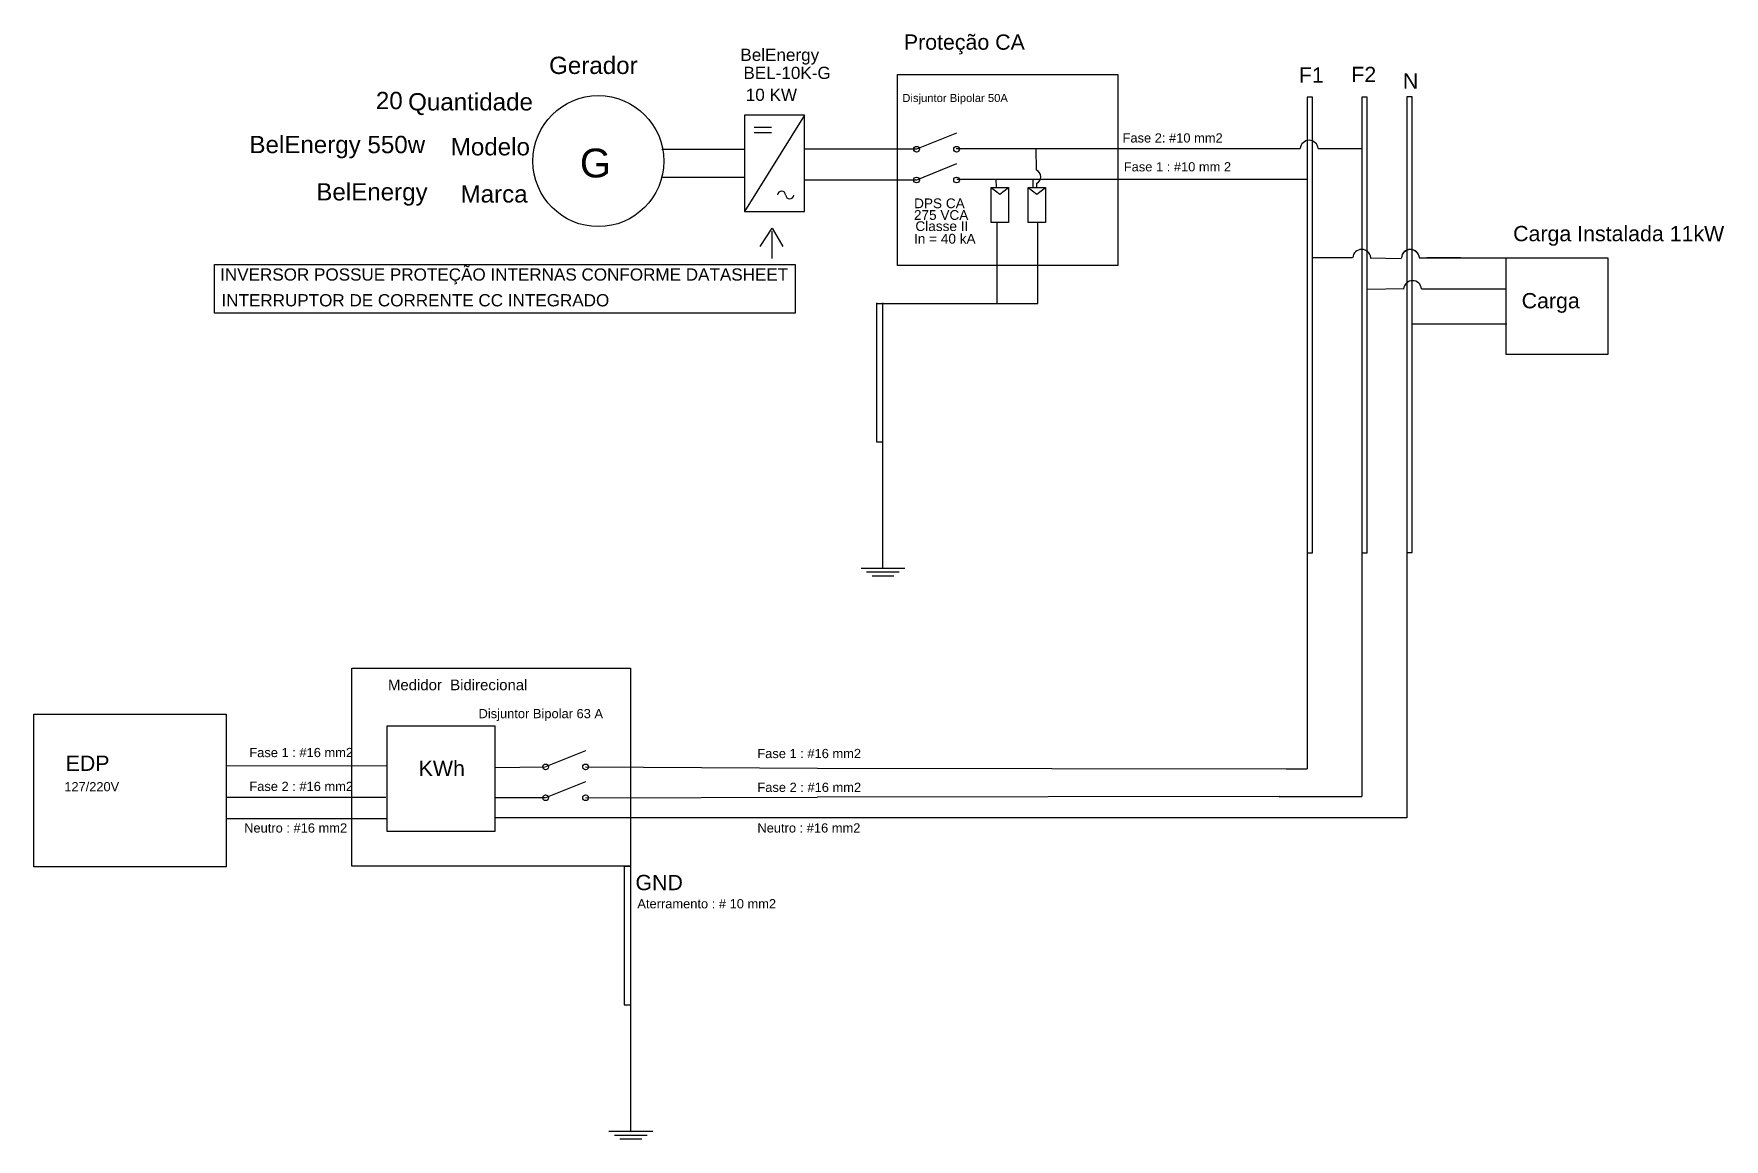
# Model space of a CAD drawing. Header units: millimetres. Extents: x 44127 to 70175, y 2336 to 19369.
import ezdxf

# ---------------------------------------------------------------- set-up
doc = ezdxf.new("R2010")
doc.units = ezdxf.units.MM
doc.layers.add('LAYER_RED', color=1, linetype='Continuous')
doc.styles.add('arial', font='arial.ttf')
doc.styles.get("Standard").update_dxf_attribs({"font": 'arial.ttf'})

# ---------------------------------------------------------------- blocks, each defined once
blk = doc.blocks.new('DISJUNTO_2_TERMOMAGNETICO')
at = {"layer": 'LAYER_RED'}
for p, q in [((-387394.2, 200882.1), (-387467.3, 200852.8)), ((-387394.2, 200825.8), (-387467.3, 200796.5))]:
    blk.add_line(p, q, dxfattribs=at)
for centre in [(-387467.3, 200852.8), (-387394.2, 200852.8), (-387467.3, 200796.5), (-387394.2, 200796.5)]:
    blk.add_circle(centre, 5.22, dxfattribs=at)
blk = doc.blocks.new('DPS')
at = {"layer": 'LAYER_RED'}
for p, q in [((-389171.7, 200843.5), (-389155.8, 200831.8)), ((-389155.8, 200831.8), (-389139.9, 200843.5))]:
    blk.add_line(p, q, dxfattribs=at)
blk.add_lwpolyline([(-389171.7, 200843.5), (-389139.9, 200843.5), (-389139.9, 200780), (-389171.7, 200780)], close=True, dxfattribs=at)

msp = doc.modelspace()

# ---------------------------------------------------------------- linework, layer by layer
for p, q in [((63748, 18392), (63748, 11372)), ((63833, 18392), (63748, 18392)), ((63833, 11372), (63833, 18392)), ((64591, 18392), (64591, 12491)), ((64676, 18392), (64591, 18392)), ((64591, 18392), (64591, 11372)), ((64676, 18392), (64591, 18392)), ((64676, 12491), (64676, 18392)), ((64676, 11372), (64676, 18392)), ((65284, 18396), (65284, 12495)), ((65368, 18396), (65284, 18396)), ((65284, 18396), (65284, 11376)), ((65368, 18396), (65284, 18396)), ((65368, 12495), (65368, 18396)), ((65368, 11376), (65368, 18396)), ((56002, 18116), (55077, 18116)), ((55077, 18116), (55077, 17885)), ((56002, 18116), (55077, 16630)), ((56002, 16630), (56002, 18116)), ((55077, 17885), (55077, 16630)), ((55226, 17929), (55495, 17929)), ((55226, 17846), (55495, 17846)), ((55078, 17587), (53806, 17587)), ((57729, 17590), (56002, 17590)), ((63641, 17597), (58341, 17597)), ((59578, 17267), (59573, 17598)), ((63918, 17600), (64591, 17600)), ((55068, 17153), (53796, 17153)), ((57729, 17115), (56003, 17115)), ((63748, 17123), (58350, 17123)), ((58959, 16999), (58958, 17122)), ((59529, 16999), (59528, 17122)), ((59584, 16999), (59581, 17068)), ((55077, 16630), (56002, 16630)), ((55320, 16093), (55507, 16373)), ((55507, 16373), (55671, 16093)), ((55507, 15906), (55507, 16326)), ((64449, 15919), (63833, 15919)), ((64721, 15919), (65201, 15909)), ((65477, 15919), (66746, 15919)), ((66112, 15919), (65594, 15919)), ((66746, 15919), (66814, 15919)), ((65244, 15437), (64673, 15429)), ((65511, 15441), (66470, 15441)), ((66470, 15441), (66814, 15441)), ((65368, 14899), (66825, 14899)), ((63748, 11372), (63833, 11372)), ((63748, 11372), (63748, 8045)), ((64591, 11372), (64676, 11372)), ((64591, 11372), (64591, 7615)), ((65284, 11376), (65368, 11376)), ((65284, 11376), (65284, 7286)), ((49574, 8084), (47092, 8088)), ((52630, 8318), (52014, 8072)), ((52006, 8068), (51227, 8058)), ((52630, 7844), (52014, 7597)), ((52630, 8072), (56205, 8051)), ((56202, 8052), (63423, 8045)), ((63423, 8045), (63748, 8045)), ((49553, 7599), (47092, 7600)), ((52008, 7597), (51233, 7598)), ((52630, 7597), (56200, 7607)), ((63316, 7615), (56202, 7606)), ((63316, 7615), (64591, 7615)), ((49578, 7272), (47093, 7272)), ((65284, 7286), (51236, 7286)), ((53226, 6537), (53226, 4405)), ((53327, 6537), (53226, 6537)), ((53327, 4405), (53327, 6537)), ((53226, 4405), (53327, 4405)), ((53327, 2463), (53327, 4405)), ((53664, 2454), (52990, 2454)), ((53580, 2395), (53074, 2395)), ((53496, 2336), (53159, 2336))]:
    msp.add_line(p, q)
at = {"color": 3}
for p, q in [((58973, 15214), (58973, 16463)), ((59599, 15214), (59599, 16463)), ((57110, 15225), (57110, 13082)), ((57110, 15214), (59599, 15214)), ((57211, 13082), (57211, 15225)), ((57110, 13082), (57211, 13082)), ((57211, 11140), (57211, 13082)), ((57549, 11131), (56874, 11131)), ((57464, 11072), (56959, 11072)), ((57380, 11013), (57043, 11013))]:
    msp.add_line(p, q, dxfattribs=at)
for points in [[(57434, 18742), (60833, 18742), (60833, 15798), (57434, 15798)], [(66814, 15919), (68380, 15919), (68380, 14427), (66814, 14427)], [(46910, 15813), (55858, 15813), (55858, 15066), (46910, 15066)], [(49025, 9595), (53323, 9595), (53323, 6541), (49025, 6541)], [(44127, 8885), (47092, 8885), (47092, 6534), (44127, 6534)], [(49573, 8707), (51233, 8707), (51233, 7078), (49573, 7078)]]:
    msp.add_lwpolyline(points, close=True)
for centre, radius in [((52826, 17407), 1009), ((52014, 8072), 44), ((52630, 8072), 44), ((52014, 7597), 44), ((52630, 7597), 44)]:
    msp.add_circle(centre, radius)
for centre, radius, start, end in [((63780, 17589), 139, 4.8424, 175.1498), ((59533, 17166), 111, 295.731, 65.8709), ((55649, 16881), 63.4, 3.9499, 176.0501), ((55776, 16889), 63.4, 183.9499, 356.0501), ((64589, 15908), 139, 4.8257, 175.1743), ((65339, 15904), 139, 4.8263, 175.1497), ((65339, 15908), 139, 4.8263, 175.1497), ((65373, 15426), 139, 4.8263, 175.1497)]:
    msp.add_arc(centre, radius, start, end)

# ---------------------------------------------------------------- block references
at = {"xscale": 8.430276973173022, "yscale": 8.430276973173022, "zscale": 8.430276973173022}
for name, p in [('DISJUNTO_2_TERMOMAGNETICO', (3324187, -1675654)), ('DPS', (3339704, -1676168)), ('DPS', (3340275, -1676168))]:
    msp.add_blockref(name, p, dxfattribs=at)

# ---------------------------------------------------------------- texts
for s, height, p in [('Proteção CA ', 235.37, (57534, 19124)), ('BelEnergy', 188.3, (55015, 18951)), ('BEL-10K-G', 188.3, (55062, 18673)), ('F1', 235.4, (63621, 18616)), ('F2', 235.4, (64429, 18625)), ('N', 235, (65224, 18526)), ('10 KW ', 188.3, (55098, 18335)), ('Disjuntor Bipolar 50A', 124, (57510, 18318)), ('Fase 2: #10 mm2', 141.98, (60904, 17694)), ('G', 444, (52541, 17156)), ('Fase 1 : #10 mm 2', 141.98, (60923, 17249)), ('DPS CA ', 150, (57692, 16682)), ('275 VCA', 150, (57689, 16502)), ('Classe II', 150, (57712, 16330)), ('Carga Instalada 11kW', 235.37, (66923, 16173)), ('In = 40 kA', 150, (57690, 16136)), ('Carga', 235.4, (67054, 15139)), ('Medidor  Bidirecional', 164.76, (49584, 9254)), ('Disjuntor Bipolar 63 A', 141.98, (50980, 8823)), ('Fase 1 : #16 mm2', 141.98, (47448, 8223)), ('Fase 1 : #16 mm2', 141.98, (55276, 8208)), ('EDP', 235.4, (44617, 8011)), ('KWh', 235.4, (50057, 7933)), ('127/220V ', 141.2, (44597, 7697)), ('Fase 2 : #16 mm2', 141.98, (47448, 7702)), ('Fase 2 : #16 mm2', 141.98, (55277, 7687)), ('Neutro : #16 mm2', 141.98, (47368, 7061)), ('Neutro : #16 mm2', 141.98, (55277, 7061)), ('GND', 235.4, (53398, 6173)), ('Aterramento : # 10 mm2', 141.98, (53427, 5893))]:
    msp.add_text(s, height=height).set_placement(p)
at = {"style": 'arial'}
for s, p in [('Gerador ', (52067, 18750)), ('Quantidade', (49895, 18188)), ('Modelo', (50552, 17496)), ('Marca', (50703, 16769))]:
    msp.add_text(s, height=266.2, dxfattribs=at).set_placement(p)
at = {"color": 2, "style": 'arial'}
for s, height, p in [('20', 266.2, (49398, 18208)), ('BelEnergy 550w', 266.22, (47449, 17530)), ('BelEnergy', 266.2, (48480, 16801))]:
    msp.add_text(s, height=height, dxfattribs=at).set_placement(p)
at = {"color": 2}
for s, p in [(' INVERSOR POSSUE PROTEÇÃO INTERNAS CONFORME DATASHEET', (46925, 15566)), ('INTERRUPTOR DE CORRENTE CC INTEGRADO', (47018, 15169))]:
    msp.add_text(s, height=188.29, dxfattribs=at).set_placement(p)

doc.saveas('drawing.dxf')
